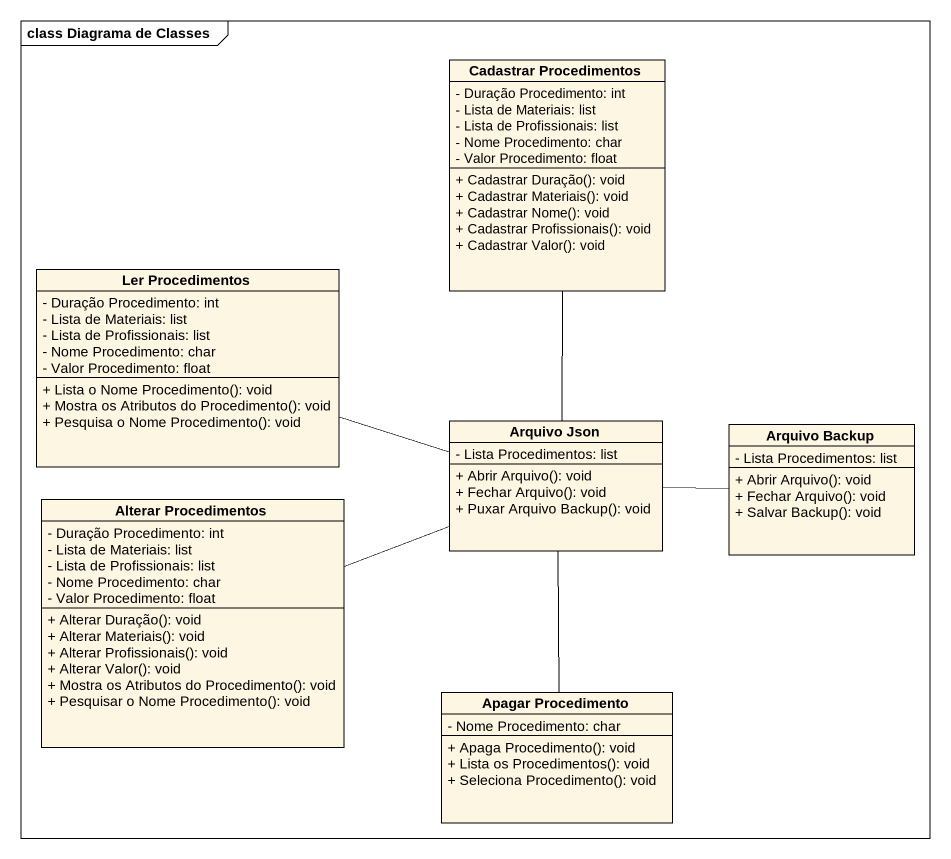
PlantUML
@startuml
mainframe class Diagrama de Classes
hide circle
hide empty members
skinparam classAttributeIconSize 0
class "Cadastrar Procedimentos" as Cadastrar_Procedimentos {
  - Duração Procedimento: int
  - Lista de Materiais: list
  - Lista de Profissionais: list
  - Nome Procedimento: char
  - Valor Procedimento: float
  + Cadastrar Duração(): void
  + Cadastrar Materiais(): void
  + Cadastrar Nome(): void
  + Cadastrar Profissionais(): void
  + Cadastrar Valor(): void
}
class "Ler Procedimentos" as Ler_Procedimentos {
  - Duração Procedimento: int
  - Lista de Materiais: list
  - Lista de Profissionais: list
  - Nome Procedimento: char
  - Valor Procedimento: float
  + Lista o Nome Procedimento(): void
  + Mostra os Atributos do Procedimento(): void
  + Pesquisa o Nome Procedimento(): void
}
class "Arquivo Json" as Arquivo_Json {
  - Lista Procedimentos: list
  + Abrir Arquivo(): void
  + Fechar Arquivo(): void
  + Puxar Arquivo Backup(): void
}
class "Arquivo Backup" as Arquivo_Backup {
  - Lista Procedimentos: list
  + Abrir Arquivo(): void
  + Fechar Arquivo(): void
  + Salvar Backup(): void
}
class "Alterar Procedimentos" as Alterar_Procedimentos {
  - Duração Procedimento: int
  - Lista de Materiais: list
  - Lista de Profissionais: list
  - Nome Procedimento: char
  - Valor Procedimento: float
  + Alterar Duração(): void
  + Alterar Materiais(): void
  + Alterar Profissionais(): void
  + Alterar Valor(): void
  + Mostra os Atributos do Procedimento(): void
  + Pesquisar o Nome Procedimento(): void
}
class "Apagar Procedimento" as Apagar_Procedimento {
  - Nome Procedimento: char
  + Apaga Procedimento(): void
  + Lista os Procedimentos(): void
  + Seleciona Procedimento(): void
}
Ler_Procedimentos -right- Arquivo_Json
Arquivo_Json -up- Cadastrar_Procedimentos
Arquivo_Json -right- Arquivo_Backup
Alterar_Procedimentos -right- Arquivo_Json
Apagar_Procedimento -up- Arquivo_Json
@enduml
